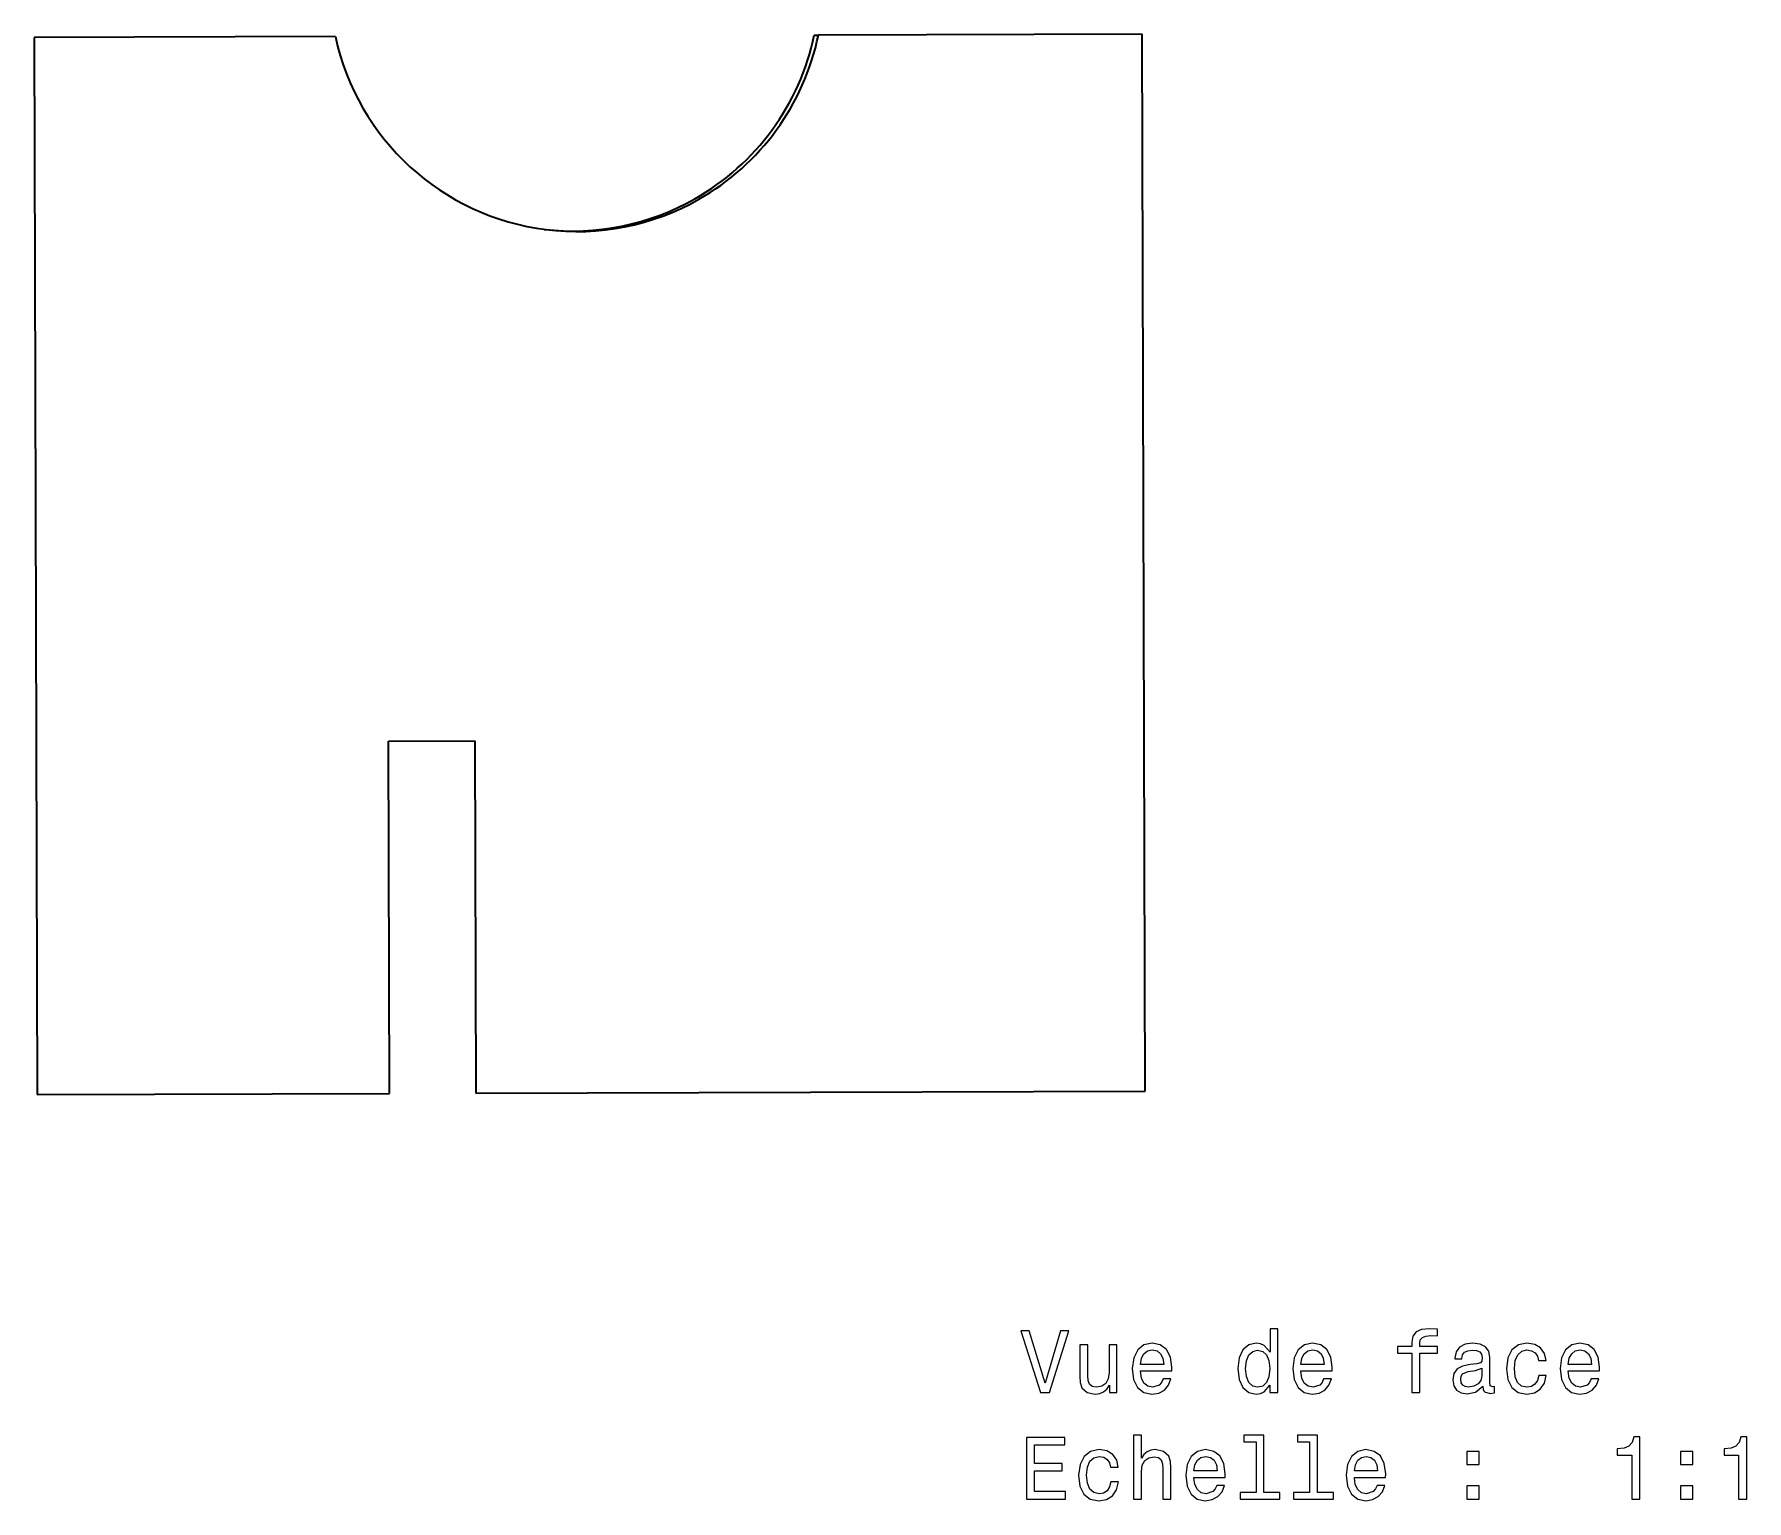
# Model space of a CAD drawing. Extents: x 117 to 214.2, y 51.9 to 135.1.
import ezdxf

# ---------------------------------------------------------------- set-up
doc = ezdxf.new("R2010")
doc.units = 0

msp = doc.modelspace()

# ---------------------------------------------------------------- linework, layer by layer
at = {"color": 7, "lineweight": 35, "ltscale": 0.427438}
msp.add_line((134.060974, 134.958374), (116.963524, 134.909012), dxfattribs=at)
at = {"color": 7, "lineweight": 35}
for p, q in [((116.963524, 134.909012), (117.136703, 74.909325)), ((180.036499, 75.090813), (179.863251, 135.090607)), ((142.036606, 74.981209), (180.036499, 75.090813))]:
    msp.add_line(p, q, dxfattribs=at)
at = {"color": 7, "lineweight": 35, "ltscale": 0.005862}
msp.add_line((161.249466, 135.036896), (161.483963, 135.037521), dxfattribs=at)
at = {"color": 7, "lineweight": 35, "ltscale": 0.459484}
msp.add_line((179.863251, 135.090607), (161.483963, 135.037521), dxfattribs=at)
at = {"color": 7, "lineweight": 35, "ltscale": 0.1225}
msp.add_line((137.078918, 94.966927), (141.978897, 94.981071), dxfattribs=at)
at = {"color": 7, "lineweight": 35, "ltscale": 0.499999}
for p, q in [((137.136612, 74.967064), (137.078918, 94.966927)), ((141.978897, 94.981071), (142.036606, 74.981209))]:
    msp.add_line(p, q, dxfattribs=at)
at = {"color": 7, "lineweight": 35, "ltscale": 0.5}
msp.add_line((117.136703, 74.909325), (137.136612, 74.967064), dxfattribs=at)
at = {"color": 7, "lineweight": 13}
for points in [[(175.230667, 61.498722), (174.353134, 58.518173), (173.450409, 61.498722), (172.971298, 61.498722), (174.100983, 57.993679), (174.605301, 57.993679), (175.709763, 61.498722)], [(187.117554, 58.412266), (187.117554, 57.993679), (187.561356, 57.993679), (187.561356, 61.614716), (187.122589, 61.614716), (187.122589, 60.288349), (186.784698, 60.671635), (186.577927, 60.762413), (186.340897, 60.797714), (185.912216, 60.69685), (185.579361, 60.414429), (185.362503, 59.960537), (185.286865, 59.350307), (185.362503, 58.740078), (185.579361, 58.281143), (185.912216, 57.993679), (186.340897, 57.897858), (186.577927, 57.933159), (186.789734, 58.023937)], [(195.176636, 60.232872), (195.176636, 57.993679), (195.620438, 57.993679), (195.620438, 60.232872), (196.629074, 60.232872), (196.629074, 60.611115), (195.620438, 60.611115), (195.620438, 60.777542), (195.655731, 60.979271), (195.771729, 61.115437), (195.968414, 61.196129), (196.250839, 61.226387), (196.629074, 61.206215), (196.629074, 61.5895), (196.149963, 61.614716), (195.716248, 61.569328), (195.413666, 61.433159), (195.232101, 61.196129), (195.176636, 60.858231), (195.176636, 60.611115), (194.36467, 60.611115), (194.36467, 60.232872)], [(178.433105, 60.701893), (177.989304, 60.701893), (177.989304, 59.138493), (177.938873, 58.775379), (177.792618, 58.51313), (177.565674, 58.351749), (177.268127, 58.301315), (177.031097, 58.341663), (176.879791, 58.4627), (176.794067, 58.669472), (176.773895, 58.961979), (176.773895, 60.701893), (176.330078, 60.701893), (176.330078, 58.921635), (176.345215, 58.563564), (176.44104, 58.266014), (176.733551, 57.993679), (177.20256, 57.897858), (177.454727, 57.933159), (177.671585, 58.023937), (177.858185, 58.180279), (178.009476, 58.407223), (178.009476, 57.993679), (178.433105, 57.993679)], [(179.769562, 59.219185), (181.544785, 59.219185), (181.54982, 59.425957), (181.469131, 60.005928), (181.247238, 60.439644), (180.894211, 60.701893), (180.425186, 60.797714), (179.966248, 60.69685), (179.61322, 60.414429), (179.386276, 59.955494), (179.305588, 59.350307), (179.381241, 58.729992), (179.608185, 58.2761), (179.956161, 57.993679), (180.410065, 57.897858), (180.803436, 57.963421), (181.12619, 58.134888), (181.36322, 58.407223), (181.49939, 58.770336), (181.060638, 58.770336), (180.969849, 58.568607), (180.83873, 58.417309), (180.46553, 58.296272), (180.17807, 58.351749), (179.961212, 58.528259), (179.819992, 58.815723), (179.769562, 59.204052)], [(179.769562, 59.592381), (179.825043, 59.940365), (179.961212, 60.197571), (180.167984, 60.353909), (180.440323, 60.409386), (180.707611, 60.353909), (180.914383, 60.197571), (181.040466, 59.940365), (181.085846, 59.592381)], [(186.416534, 60.3993), (186.709045, 60.328693), (186.930954, 60.132008), (187.062073, 59.804199), (187.112503, 59.350307), (187.062073, 58.891373), (186.930954, 58.563564), (186.709045, 58.361835), (186.416534, 58.296272), (186.13916, 58.361835), (185.927353, 58.563564), (185.786133, 58.896416), (185.740753, 59.350307), (185.786133, 59.799156), (185.927353, 60.126965), (186.13916, 60.328693)], [(188.87764, 59.219185), (190.652847, 59.219185), (190.657898, 59.425957), (190.577209, 60.005928), (190.355301, 60.439644), (190.002274, 60.701893), (189.533264, 60.797714), (189.074326, 60.69685), (188.721298, 60.414429), (188.494354, 59.955494), (188.413666, 59.350307), (188.489304, 58.729992), (188.716248, 58.2761), (189.06424, 57.993679), (189.518127, 57.897858), (189.911499, 57.963421), (190.234268, 58.134888), (190.471298, 58.407223), (190.607468, 58.770336), (190.168701, 58.770336), (190.077927, 58.568607), (189.946808, 58.417309), (189.573608, 58.296272), (189.286133, 58.351749), (189.069275, 58.528259), (188.92807, 58.815723), (188.87764, 59.204052)], [(188.87764, 59.592381), (188.933105, 59.940365), (189.069275, 60.197571), (189.276047, 60.353909), (189.548386, 60.409386), (189.815674, 60.353909), (190.022446, 60.197571), (190.148529, 59.940365), (190.193924, 59.592381)], [(199.206161, 58.346706), (199.206161, 58.331573), (199.231384, 58.160107), (199.307037, 58.039066), (199.624756, 57.943245), (199.871872, 57.983593), (199.871872, 58.32653), (199.765961, 58.311401), (199.624756, 58.376965), (199.599533, 58.578693), (199.599533, 59.980709), (199.539017, 60.338779), (199.362503, 60.590942), (199.054871, 60.742237), (198.621155, 60.797714), (198.197525, 60.737194), (197.884842, 60.565723), (197.688156, 60.298435), (197.622589, 59.945408), (197.622589, 59.91515), (198.021011, 59.91515), (198.056305, 60.126965), (198.167267, 60.278259), (198.348816, 60.369038), (198.606018, 60.404343), (198.853149, 60.379128), (199.029648, 60.303478), (199.135559, 60.172352), (199.170868, 59.990799), (199.150696, 59.77898), (199.070007, 59.673073), (198.868271, 59.622643), (198.490021, 59.582294), (198.056305, 59.491516), (197.748672, 59.330135), (197.567123, 59.077972), (197.511642, 58.704773), (197.562073, 58.371922), (197.718414, 58.124802), (197.970581, 57.968464), (198.318558, 57.912987), (198.787582, 58.018894)], [(202.358185, 59.804199), (202.796936, 59.804199), (202.706161, 60.207657), (202.489304, 60.525379), (202.151413, 60.722065), (201.712646, 60.797714), (201.2285, 60.69685), (200.860352, 60.414429), (200.628357, 59.955494), (200.547668, 59.340221), (200.623322, 58.729992), (200.85025, 58.2761), (201.208328, 57.993679), (201.697525, 57.897858), (202.131241, 57.973507), (202.469131, 58.185322), (202.701126, 58.518173), (202.801987, 58.961979), (202.378357, 58.961979), (202.302704, 58.679558), (202.161499, 58.467743), (201.959763, 58.33662), (201.712646, 58.296272), (201.405014, 58.361835), (201.183105, 58.563564), (201.046936, 58.891373), (201.001556, 59.35535), (201.046936, 59.809242), (201.188156, 60.137051), (201.4151, 60.338779), (201.712646, 60.409386), (201.974899, 60.363995), (202.171585, 60.248001), (202.302704, 60.056358)], [(204.057755, 59.219185), (205.832962, 59.219185), (205.838013, 59.425957), (205.757324, 60.005928), (205.535416, 60.439644), (205.182388, 60.701893), (204.713364, 60.797714), (204.25444, 60.69685), (203.901413, 60.414429), (203.674469, 59.955494), (203.593781, 59.350307), (203.669418, 58.729992), (203.896362, 58.2761), (204.244354, 57.993679), (204.698242, 57.897858), (205.091614, 57.963421), (205.414383, 58.134888), (205.651413, 58.407223), (205.787582, 58.770336), (205.348816, 58.770336), (205.258041, 58.568607), (205.126923, 58.417309), (204.753723, 58.296272), (204.466248, 58.351749), (204.24939, 58.528259), (204.108185, 58.815723), (204.057755, 59.204052)], [(204.057755, 59.592381), (204.11322, 59.940365), (204.24939, 60.197571), (204.456161, 60.353909), (204.7285, 60.409386), (204.995789, 60.353909), (205.20256, 60.197571), (205.328644, 59.940365), (205.374023, 59.592381)], [(199.155731, 58.941807), (199.095215, 58.679558), (198.933838, 58.477829), (198.691757, 58.346706), (198.394211, 58.301315), (198.20256, 58.32653), (198.066391, 58.407223), (197.980667, 58.548435), (197.955444, 58.745121), (197.975616, 58.921635), (198.056305, 59.047714), (198.379074, 59.188923), (198.787582, 59.249443), (199.155731, 59.37048)], [(173.294067, 51.94685), (175.513077, 51.94685), (175.513077, 52.37048), (173.758041, 52.37048), (173.758041, 53.555641), (175.321442, 53.555641), (175.321442, 53.974228), (173.758041, 53.974228), (173.758041, 55.02322), (175.472733, 55.02322), (175.472733, 55.44685), (173.294067, 55.44685)], [(179.381241, 51.94685), (179.825043, 51.94685), (179.825043, 53.51025), (179.870438, 53.86832), (180.016678, 54.130566), (180.243637, 54.29195), (180.546219, 54.35247), (180.7883, 54.302036), (180.93959, 54.165871), (181.015244, 53.938927), (181.040466, 53.63633), (181.040466, 51.94685), (181.484268, 51.94685), (181.484268, 53.727108), (181.464096, 54.085178), (181.373306, 54.382729), (181.07576, 54.655064), (180.611786, 54.750885), (180.359619, 54.715584), (180.142761, 54.619759), (179.961212, 54.468464), (179.825043, 54.261692), (179.825043, 55.567886), (179.381241, 55.567886)], [(186.335846, 55.194687), (186.335846, 52.320049), (185.423019, 52.320049), (185.423019, 51.94685), (187.687439, 51.94685), (187.687439, 52.320049), (186.779648, 52.320049), (186.779648, 55.567886), (185.639877, 55.567886), (185.639877, 55.194687)], [(189.371872, 55.194687), (189.371872, 52.320049), (188.459045, 52.320049), (188.459045, 51.94685), (190.72345, 51.94685), (190.72345, 52.320049), (189.815674, 52.320049), (189.815674, 55.567886), (188.675903, 55.567886), (188.675903, 55.194687)], [(207.658615, 51.94685), (208.117554, 51.94685), (208.117554, 55.472065), (207.774612, 55.472065), (207.683838, 55.164429), (207.502274, 54.957657), (207.224899, 54.83662), (206.841614, 54.796272), (206.841614, 54.438206), (207.658615, 54.438206)], [(213.730652, 51.94685), (214.18959, 51.94685), (214.18959, 55.472065), (213.846649, 55.472065), (213.755875, 55.164429), (213.57431, 54.957657), (213.296936, 54.83662), (212.913651, 54.796272), (212.913651, 54.438206), (213.730652, 54.438206)], [(178.069992, 53.75737), (178.508759, 53.75737), (178.417984, 54.160828), (178.201126, 54.47855), (177.86322, 54.675236), (177.424469, 54.750885), (176.940323, 54.650021), (176.572159, 54.367599), (176.340179, 53.908665), (176.259476, 53.293392), (176.335129, 52.683163), (176.562073, 52.229271), (176.920135, 51.94685), (177.409332, 51.851028), (177.843048, 51.926678), (178.180954, 52.138493), (178.412933, 52.471344), (178.513809, 52.91515), (178.090179, 52.91515), (178.014526, 52.632729), (177.873306, 52.420914), (177.671585, 52.289791), (177.424469, 52.249443), (177.116837, 52.315006), (176.894928, 52.516735), (176.758759, 52.844543), (176.713364, 53.308521), (176.758759, 53.762413), (176.899963, 54.090221), (177.126923, 54.29195), (177.424469, 54.362556), (177.686707, 54.317165), (177.883392, 54.201172), (178.014526, 54.009529)], [(182.805588, 53.172356), (184.580811, 53.172356), (184.585846, 53.379128), (184.505157, 53.959099), (184.283249, 54.392815), (183.930237, 54.655064), (183.461212, 54.750885), (183.002274, 54.650021), (182.649246, 54.367599), (182.422302, 53.908665), (182.341614, 53.303478), (182.417267, 52.683163), (182.644211, 52.229271), (182.992188, 51.94685), (183.446075, 51.851028), (183.839447, 51.916592), (184.162216, 52.088058), (184.399246, 52.360394), (184.535416, 52.723507), (184.096649, 52.723507), (184.005875, 52.521778), (183.874756, 52.37048), (183.501556, 52.249443), (183.214096, 52.30492), (182.997238, 52.48143), (182.856018, 52.768894), (182.805588, 53.157223)], [(191.913666, 53.172356), (193.688873, 53.172356), (193.693924, 53.379128), (193.61322, 53.959099), (193.391327, 54.392815), (193.0383, 54.655064), (192.569275, 54.750885), (192.110352, 54.650021), (191.757324, 54.367599), (191.53038, 53.908665), (191.449677, 53.303478), (191.52533, 52.683163), (191.752274, 52.229271), (192.100266, 51.94685), (192.554153, 51.851028), (192.947525, 51.916592), (193.270294, 52.088058), (193.507324, 52.360394), (193.643494, 52.723507), (193.204727, 52.723507), (193.113953, 52.521778), (192.982819, 52.37048), (192.609619, 52.249443), (192.322159, 52.30492), (192.105301, 52.48143), (191.964096, 52.768894), (191.913666, 53.157223)], [(198.293335, 53.903622), (198.989304, 53.903622), (198.989304, 54.655064), (198.293335, 54.655064)], [(210.437439, 53.903622), (211.133392, 53.903622), (211.133392, 54.655064), (210.437439, 54.655064)], [(182.805588, 53.545551), (182.861069, 53.893536), (182.997238, 54.150742), (183.20401, 54.307079), (183.476334, 54.362556), (183.743637, 54.307079), (183.950409, 54.150742), (184.076477, 53.893536), (184.121872, 53.545551)], [(191.913666, 53.545551), (191.969131, 53.893536), (192.105301, 54.150742), (192.312073, 54.307079), (192.584412, 54.362556), (192.8517, 54.307079), (193.058472, 54.150742), (193.184555, 53.893536), (193.22995, 53.545551)], [(198.293335, 51.94685), (198.989304, 51.94685), (198.989304, 52.698292), (198.293335, 52.698292)], [(210.437439, 51.94685), (211.133392, 51.94685), (211.133392, 52.698292), (210.437439, 52.698292)]]:
    msp.add_lwpolyline(points, close=True, dxfattribs=at)
at = {"color": 7, "lineweight": 35}
for centre, radius, start, end in [((147.760254, 137.9086), 14.013924, 192.153115, 262.876418), ((147.554123, 137.922928), 13.996294, 299.577824, 348.100057), ((147.78244, 137.894333), 13.99626, 299.577777, 348.222632), ((147.538849, 137.946671), 14.024662, 263.324423, 299.584149), ((147.767166, 137.918076), 14.024671, 262.853222, 299.584135)]:
    msp.add_arc(centre, radius, start, end, dxfattribs=at)

doc.saveas('drawing.dxf')
